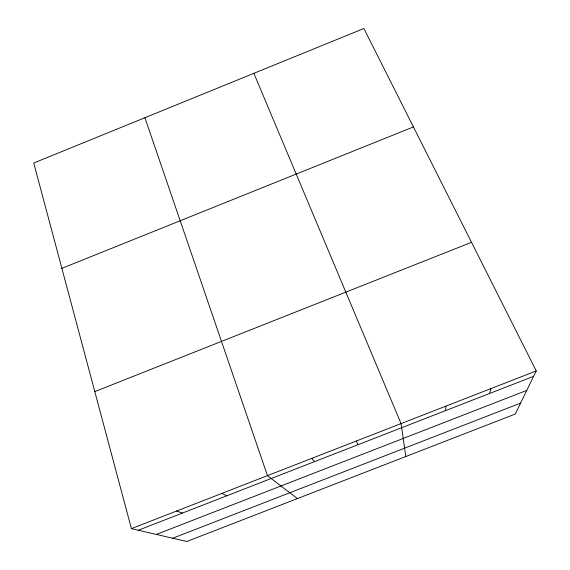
<?xml version="1.0" encoding="UTF-8"?>
<svg xmlns="http://www.w3.org/2000/svg" width="570" height="570" viewBox="0 0 570 570"><rect width="100%" height="100%" fill="white"/><g stroke="black" fill="none" stroke-linecap="round" stroke-linejoin="round"><path stroke-width="0.85" d="M445.483 410.649L445.954 406.111M489.473 393.521L491.019 388.562M536.256 370.935L515.251 414.062L186.803 541.5L131.413 528.632L33.744 163.013L363.881 28.5L536.256 370.935L131.413 528.632M61.881 268.349L413.428 126.932M94.805 391.597L471.525 242.336M138.325 530.235L533.634 376.328M156.358 534.425L526.78 390.393M172.717 538.23L520.581 403.118M176.579 511.041L182.443 513.057M221.93 493.378L226.732 495.815M297.419 498.579L267.458 475.644L144.908 117.719M311.818 458.358L314.519 461.636M356.357 441.009L358.01 444.707M253.871 73.323L401.066 423.596L405.819 456.52"/></g></svg>
